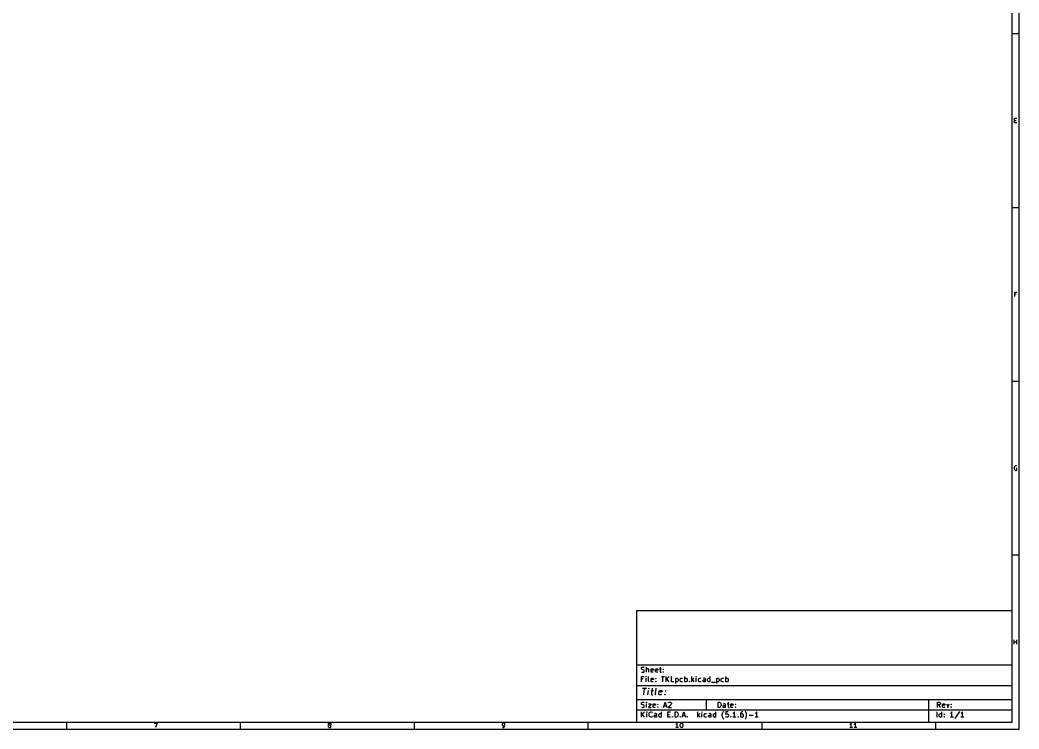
# Model space of a CAD drawing. Extents: x 0.4 to 23, y -16.1 to -0.4.
# Drawn here: x 11.68 to 22.99, y -16.14 to -8.11 of the extents above; entities that cross this region are included whole.
import ezdxf

# ---------------------------------------------------------------- set-up
doc = ezdxf.new("R2010")
doc.units = 0
doc.header["$MEASUREMENT"] = 0
doc.layers.add('BLACK', color=7, linetype='CONTINUOUS')

msp = doc.modelspace()

# ---------------------------------------------------------------- linework, layer by layer
at = {"layer": 'BLACK', "linetype": 'CONTINUOUS'}
for p, q in [((22.9923, -16.1413), (22.9923, -0.3937)), ((22.9136, -16.0626), (22.9136, -0.47244)), ((22.9923, -8.26772), (22.9136, -8.26772)), ((22.942, -9.27512), (22.942, -9.22394)), ((22.942, -9.22394), (22.9663, -9.22394)), ((22.942, -9.24831), (22.959, -9.24831)), ((22.9663, -9.27512), (22.942, -9.27512)), ((22.9923, -10.2362), (22.9136, -10.2362)), ((22.9432, -11.2436), (22.9432, -11.1924)), ((22.9432, -11.1924), (22.9676, -11.1924)), ((22.9602, -11.2168), (22.9432, -11.2168)), ((22.9923, -12.2047), (22.9136, -12.2047)), ((22.9395, -13.1731), (22.9371, -13.1829)), ((22.9371, -13.1829), (22.9371, -13.1902)), ((22.9371, -13.1902), (22.9395, -13.1999)), ((22.942, -13.1683), (22.9395, -13.1731)), ((22.9395, -13.1999), (22.942, -13.2048)), ((22.9468, -13.1634), (22.942, -13.1683)), ((22.942, -13.2048), (22.9468, -13.2097)), ((22.9541, -13.1609), (22.9468, -13.1634)), ((22.9468, -13.2097), (22.9541, -13.2121)), ((22.9615, -13.1609), (22.9541, -13.1609)), ((22.9541, -13.2121), (22.959, -13.2121)), ((22.9688, -13.1902), (22.959, -13.1902)), ((22.959, -13.2121), (22.9663, -13.2097)), ((22.9663, -13.1634), (22.9615, -13.1609)), ((22.9663, -13.2097), (22.9688, -13.2073)), ((22.9688, -13.2073), (22.9688, -13.1902)), ((22.9923, -14.1732), (22.9136, -14.1732)), ((18.6616, -14.8027), (18.6616, -16.0626)), ((22.9136, -14.8027), (18.6616, -14.8027)), ((22.9136, -16.0626), (22.9136, -14.8027)), ((22.9383, -15.1806), (22.9383, -15.1295)), ((22.9383, -15.1538), (22.9676, -15.1538)), ((22.9676, -15.1806), (22.9676, -15.1295)), ((18.6616, -15.413), (22.9136, -15.413)), ((18.7152, -15.4509), (18.718, -15.4453)), ((18.7152, -15.4565), (18.7152, -15.4509)), ((18.718, -15.4622), (18.7152, -15.4565)), ((18.7152, -15.4959), (18.7236, -15.4987)), ((18.718, -15.4453), (18.7208, -15.4425)), ((18.7208, -15.465), (18.718, -15.4622)), ((18.7208, -15.4425), (18.7264, -15.4397)), ((18.7264, -15.4678), (18.7208, -15.465)), ((18.7236, -15.4987), (18.7377, -15.4987)), ((18.7264, -15.4397), (18.7405, -15.4397)), ((18.7377, -15.4706), (18.7264, -15.4678)), ((18.7433, -15.4734), (18.7377, -15.4706)), ((18.7377, -15.4987), (18.7433, -15.4959)), ((18.7405, -15.4397), (18.7489, -15.4425)), ((18.7461, -15.4762), (18.7433, -15.4734)), ((18.7433, -15.4959), (18.7461, -15.4931)), ((18.7489, -15.4819), (18.7461, -15.4762)), ((18.7461, -15.4931), (18.7489, -15.4875)), ((18.7489, -15.4875), (18.7489, -15.4819)), ((18.7742, -15.4987), (18.7742, -15.4397)), ((18.777, -15.4622), (18.7742, -15.465)), ((18.7827, -15.4594), (18.777, -15.4622)), ((18.7911, -15.4594), (18.7827, -15.4594)), ((18.7967, -15.4622), (18.7911, -15.4594)), ((18.7995, -15.4678), (18.7967, -15.4622)), ((18.7995, -15.4987), (18.7995, -15.4678)), ((18.8248, -15.4678), (18.8276, -15.4622)), ((18.8248, -15.4903), (18.8248, -15.4678)), ((18.853, -15.4734), (18.8248, -15.479)), ((18.8276, -15.4959), (18.8248, -15.4903)), ((18.8276, -15.4622), (18.8333, -15.4594)), ((18.8333, -15.4987), (18.8276, -15.4959)), ((18.8333, -15.4594), (18.8445, -15.4594)), ((18.8445, -15.4987), (18.8333, -15.4987)), ((18.8445, -15.4594), (18.8501, -15.4622)), ((18.8501, -15.4959), (18.8445, -15.4987)), ((18.8501, -15.4622), (18.853, -15.4678)), ((18.853, -15.4678), (18.853, -15.4734)), ((18.8755, -15.4678), (18.8783, -15.4622)), ((18.8755, -15.4903), (18.8755, -15.4678)), ((18.9036, -15.4734), (18.8755, -15.479)), ((18.8783, -15.4959), (18.8755, -15.4903)), ((18.8783, -15.4622), (18.8839, -15.4594)), ((18.8839, -15.4987), (18.8783, -15.4959)), ((18.8839, -15.4594), (18.8951, -15.4594)), ((18.8951, -15.4987), (18.8839, -15.4987)), ((18.8951, -15.4594), (18.9008, -15.4622)), ((18.9008, -15.4959), (18.8951, -15.4987)), ((18.9008, -15.4622), (18.9036, -15.4678)), ((18.9036, -15.4678), (18.9036, -15.4734)), ((18.9204, -15.4594), (18.9429, -15.4594)), ((18.9289, -15.4397), (18.9289, -15.4903)), ((18.9289, -15.4903), (18.9317, -15.4959)), ((18.9317, -15.4959), (18.9373, -15.4987)), ((18.9373, -15.4987), (18.9429, -15.4987)), ((18.9598, -15.465), (18.9626, -15.4622)), ((18.9626, -15.4678), (18.9598, -15.465)), ((18.9598, -15.4959), (18.9626, -15.4931)), ((18.9626, -15.4987), (18.9598, -15.4959)), ((18.9626, -15.4622), (18.9654, -15.465)), ((18.9626, -15.4622), (18.9626, -15.4678)), ((18.9654, -15.465), (18.9626, -15.4678)), ((18.9626, -15.4931), (18.9654, -15.4959)), ((18.9626, -15.4931), (18.9626, -15.4987)), ((18.9654, -15.4959), (18.9626, -15.4987)), ((18.718, -15.605), (18.718, -15.546)), ((18.718, -15.546), (18.7461, -15.546)), ((18.7377, -15.5741), (18.718, -15.5741)), ((18.7686, -15.546), (18.7658, -15.5488)), ((18.7658, -15.5488), (18.7686, -15.5516)), ((18.7714, -15.5488), (18.7686, -15.546)), ((18.7686, -15.546), (18.7686, -15.5516)), ((18.7686, -15.5516), (18.7714, -15.5488)), ((18.7686, -15.605), (18.7686, -15.5657)), ((18.7967, -15.5966), (18.7967, -15.546)), ((18.7995, -15.6022), (18.7967, -15.5966)), ((18.8052, -15.605), (18.7995, -15.6022)), ((18.8248, -15.5741), (18.8276, -15.5685)), ((18.8248, -15.5966), (18.8248, -15.5741)), ((18.853, -15.5797), (18.8248, -15.5853)), ((18.8276, -15.6022), (18.8248, -15.5966)), ((18.8276, -15.5685), (18.8333, -15.5657)), ((18.8333, -15.605), (18.8276, -15.6022)), ((18.8333, -15.5657), (18.8445, -15.5657)), ((18.8445, -15.605), (18.8333, -15.605)), ((18.8445, -15.5657), (18.8501, -15.5685)), ((18.8501, -15.6022), (18.8445, -15.605)), ((18.8501, -15.5685), (18.853, -15.5741)), ((18.853, -15.5741), (18.853, -15.5797)), ((18.8755, -15.5713), (18.8783, -15.5685)), ((18.8783, -15.5741), (18.8755, -15.5713)), ((18.8755, -15.6022), (18.8783, -15.5994)), ((18.8783, -15.605), (18.8755, -15.6022)), ((18.8783, -15.5685), (18.8811, -15.5713)), ((18.8783, -15.5685), (18.8783, -15.5741)), ((18.8811, -15.5713), (18.8783, -15.5741)), ((18.8783, -15.5994), (18.8811, -15.6022)), ((18.8783, -15.5994), (18.8783, -15.605)), ((18.8811, -15.6022), (18.8783, -15.605)), ((18.9429, -15.546), (18.9767, -15.546)), ((18.9598, -15.605), (18.9598, -15.546)), ((18.9964, -15.605), (18.9964, -15.546)), ((19.0301, -15.546), (18.9964, -15.5797)), ((19.0301, -15.605), (19.0048, -15.5713)), ((19.0554, -15.605), (19.0554, -15.546)), ((19.0836, -15.605), (19.0554, -15.605)), ((19.1032, -15.5657), (19.1032, -15.6247)), ((19.1032, -15.5685), (19.1089, -15.5657)), ((19.1089, -15.605), (19.1032, -15.6022)), ((19.1089, -15.5657), (19.1201, -15.5657)), ((19.1201, -15.605), (19.1089, -15.605)), ((19.1201, -15.5657), (19.1257, -15.5685)), ((19.1257, -15.6022), (19.1201, -15.605)), ((19.1257, -15.5685), (19.1285, -15.5713)), ((19.1285, -15.5994), (19.1257, -15.6022)), ((19.1285, -15.5713), (19.1314, -15.5769)), ((19.1314, -15.5938), (19.1285, -15.5994)), ((19.1314, -15.5769), (19.1314, -15.5938)), ((19.1539, -15.5769), (19.1567, -15.5713)), ((19.1539, -15.5938), (19.1539, -15.5769)), ((19.1567, -15.5994), (19.1539, -15.5938)), ((19.1567, -15.5713), (19.1595, -15.5685)), ((19.1595, -15.6022), (19.1567, -15.5994)), ((19.1595, -15.5685), (19.1651, -15.5657)), ((19.1651, -15.605), (19.1595, -15.6022)), ((19.1651, -15.5657), (19.1764, -15.5657)), ((19.1764, -15.605), (19.1651, -15.605)), ((19.1764, -15.5657), (19.182, -15.5685)), ((19.182, -15.6022), (19.1764, -15.605)), ((19.2073, -15.605), (19.2073, -15.546)), ((19.2073, -15.5685), (19.2129, -15.5657)), ((19.2129, -15.605), (19.2073, -15.6022)), ((19.2129, -15.5657), (19.2242, -15.5657)), ((19.2242, -15.605), (19.2129, -15.605)), ((19.2242, -15.5657), (19.2298, -15.5685)), ((19.2298, -15.6022), (19.2242, -15.605)), ((19.2298, -15.5685), (19.2326, -15.5713)), ((19.2326, -15.5994), (19.2298, -15.6022)), ((19.2326, -15.5713), (19.2354, -15.5769)), ((19.2354, -15.5938), (19.2326, -15.5994)), ((19.2354, -15.5769), (19.2354, -15.5938)), ((19.2579, -15.6022), (19.2607, -15.5994)), ((19.2607, -15.605), (19.2579, -15.6022)), ((19.2607, -15.5994), (19.2635, -15.6022)), ((19.2607, -15.5994), (19.2607, -15.605)), ((19.2635, -15.6022), (19.2607, -15.605)), ((19.2888, -15.605), (19.2888, -15.546)), ((19.3113, -15.5657), (19.2888, -15.5881)), ((19.2945, -15.5825), (19.3113, -15.605)), ((19.3366, -15.546), (19.3338, -15.5488)), ((19.3338, -15.5488), (19.3366, -15.5516)), ((19.3395, -15.5488), (19.3366, -15.546)), ((19.3366, -15.546), (19.3366, -15.5516)), ((19.3366, -15.5516), (19.3395, -15.5488)), ((19.3366, -15.605), (19.3366, -15.5657)), ((19.362, -15.5769), (19.3648, -15.5713)), ((19.362, -15.5938), (19.362, -15.5769)), ((19.3648, -15.5994), (19.362, -15.5938)), ((19.3648, -15.5713), (19.3676, -15.5685)), ((19.3676, -15.6022), (19.3648, -15.5994)), ((19.3676, -15.5685), (19.3732, -15.5657)), ((19.3732, -15.605), (19.3676, -15.6022)), ((19.3732, -15.5657), (19.3845, -15.5657)), ((19.3845, -15.605), (19.3732, -15.605)), ((19.3845, -15.5657), (19.3901, -15.5685)), ((19.3901, -15.6022), (19.3845, -15.605)), ((19.4126, -15.591), (19.4154, -15.5853)), ((19.4126, -15.5966), (19.4126, -15.591)), ((19.4154, -15.6022), (19.4126, -15.5966)), ((19.421, -15.5657), (19.4154, -15.5685)), ((19.4154, -15.5853), (19.421, -15.5825)), ((19.421, -15.605), (19.4154, -15.6022)), ((19.4323, -15.5657), (19.421, -15.5657)), ((19.421, -15.5825), (19.4351, -15.5825)), ((19.4351, -15.605), (19.421, -15.605)), ((19.4379, -15.5685), (19.4323, -15.5657)), ((19.4351, -15.5825), (19.4407, -15.5797)), ((19.4407, -15.6022), (19.4351, -15.605)), ((19.4407, -15.5741), (19.4379, -15.5685)), ((19.4407, -15.605), (19.4407, -15.5741)), ((19.466, -15.5769), (19.4688, -15.5713)), ((19.466, -15.5938), (19.466, -15.5769)), ((19.4688, -15.5994), (19.466, -15.5938)), ((19.4688, -15.5713), (19.4716, -15.5685)), ((19.4716, -15.6022), (19.4688, -15.5994)), ((19.4716, -15.5685), (19.4773, -15.5657)), ((19.4773, -15.605), (19.4716, -15.6022)), ((19.4773, -15.5657), (19.4885, -15.5657)), ((19.4885, -15.605), (19.4773, -15.605)), ((19.4885, -15.5657), (19.4941, -15.5685)), ((19.4941, -15.6022), (19.4885, -15.605)), ((19.4941, -15.605), (19.4941, -15.546)), ((19.5082, -15.6106), (19.5532, -15.6106)), ((19.5672, -15.5657), (19.5672, -15.6247)), ((19.5672, -15.5685), (19.5729, -15.5657)), ((19.5729, -15.605), (19.5672, -15.6022)), ((19.5729, -15.5657), (19.5841, -15.5657)), ((19.5841, -15.605), (19.5729, -15.605)), ((19.5841, -15.5657), (19.5897, -15.5685)), ((19.5897, -15.6022), (19.5841, -15.605)), ((19.5897, -15.5685), (19.5926, -15.5713)), ((19.5926, -15.5994), (19.5897, -15.6022)), ((19.5926, -15.5713), (19.5954, -15.5769)), ((19.5954, -15.5938), (19.5926, -15.5994)), ((19.5954, -15.5769), (19.5954, -15.5938)), ((19.6179, -15.5769), (19.6207, -15.5713)), ((19.6179, -15.5938), (19.6179, -15.5769)), ((19.6207, -15.5994), (19.6179, -15.5938)), ((19.6207, -15.5713), (19.6235, -15.5685)), ((19.6235, -15.6022), (19.6207, -15.5994)), ((19.6235, -15.5685), (19.6291, -15.5657)), ((19.6291, -15.605), (19.6235, -15.6022)), ((19.6291, -15.5657), (19.6404, -15.5657)), ((19.6404, -15.605), (19.6291, -15.605)), ((19.6404, -15.5657), (19.646, -15.5685)), ((19.646, -15.6022), (19.6404, -15.605)), ((19.6713, -15.605), (19.6713, -15.546)), ((19.6713, -15.5685), (19.6769, -15.5657)), ((19.6769, -15.605), (19.6713, -15.6022)), ((19.6769, -15.5657), (19.6882, -15.5657)), ((19.6882, -15.605), (19.6769, -15.605)), ((19.6882, -15.5657), (19.6938, -15.5685)), ((19.6938, -15.6022), (19.6882, -15.605)), ((19.6938, -15.5685), (19.6966, -15.5713)), ((19.6966, -15.5994), (19.6938, -15.6022)), ((19.6966, -15.5713), (19.6994, -15.5769)), ((19.6994, -15.5938), (19.6966, -15.5994)), ((19.6994, -15.5769), (19.6994, -15.5938)), ((18.6616, -15.6492), (22.9136, -15.6492)), ((18.729, -15.6769), (18.774, -15.6769)), ((18.7417, -15.7557), (18.7515, -15.6769)), ((18.7904, -15.7557), (18.797, -15.7032)), ((18.8002, -15.6769), (18.796, -15.6807)), ((18.796, -15.6807), (18.7993, -15.6844)), ((18.8002, -15.6769), (18.7993, -15.6844)), ((18.7993, -15.6844), (18.8035, -15.6807)), ((18.8035, -15.6807), (18.8002, -15.6769)), ((18.8232, -15.7032), (18.8532, -15.7032)), ((18.8377, -15.6769), (18.8293, -15.7444)), ((18.8743, -15.7444), (18.8827, -15.6769)), ((18.9118, -15.7444), (18.9155, -15.7144)), ((18.9521, -15.7219), (18.9137, -15.7294)), ((18.9155, -15.7144), (18.9202, -15.7069)), ((18.9202, -15.7069), (18.9282, -15.7032)), ((18.9282, -15.7032), (18.9432, -15.7032)), ((18.9432, -15.7032), (18.9502, -15.7069)), ((18.9502, -15.7069), (18.953, -15.7144)), ((18.953, -15.7144), (18.9521, -15.7219)), ((18.9835, -15.7107), (18.9877, -15.7069)), ((18.9868, -15.7144), (18.9835, -15.7107)), ((18.9877, -15.7069), (18.9868, -15.7144)), ((18.991, -15.7107), (18.9868, -15.7144)), ((18.9877, -15.7069), (18.991, -15.7107)), ((18.6616, -15.8067), (22.9136, -15.8067)), ((18.7208, -15.8401), (18.7264, -15.8373)), ((18.7264, -15.8373), (18.7405, -15.8373)), ((18.7405, -15.8373), (18.7489, -15.8401)), ((18.7742, -15.8373), (18.7714, -15.8401)), ((18.777, -15.8401), (18.7742, -15.8373)), ((18.7742, -15.8373), (18.7742, -15.8429)), ((18.8293, -15.7444), (18.8321, -15.7519)), ((18.8321, -15.7519), (18.8391, -15.7557)), ((18.8391, -15.7557), (18.8466, -15.7557)), ((18.8771, -15.7519), (18.8743, -15.7444)), ((18.8841, -15.7557), (18.8771, -15.7519)), ((18.9146, -15.7519), (18.9118, -15.7444)), ((18.9216, -15.7557), (18.9146, -15.7519)), ((18.9366, -15.7557), (18.9216, -15.7557)), ((18.9446, -15.7519), (18.9366, -15.7557)), ((18.9654, -15.8964), (18.9851, -15.8373)), ((18.9784, -15.7519), (18.9826, -15.7482)), ((18.9816, -15.7557), (18.9784, -15.7519)), ((18.9826, -15.7482), (18.9816, -15.7557)), ((18.9858, -15.7519), (18.9816, -15.7557)), ((18.9826, -15.7482), (18.9858, -15.7519)), ((18.9851, -15.8373), (19.0048, -15.8964)), ((19.0245, -15.8401), (19.0301, -15.8373)), ((19.0301, -15.8373), (19.0442, -15.8373)), ((19.0442, -15.8373), (19.0498, -15.8401)), ((19.449, -15.8067), (19.449, -15.9248)), ((19.5841, -15.8964), (19.5841, -15.8373)), ((19.5841, -15.8373), (19.5982, -15.8373)), ((19.5982, -15.8373), (19.6066, -15.8401)), ((19.6966, -15.8373), (19.6966, -15.8879)), ((21.9687, -15.8067), (21.9687, -16.0626)), ((22.0692, -15.8964), (22.0692, -15.8373)), ((22.0692, -15.8373), (22.0917, -15.8373)), ((22.0917, -15.8373), (22.0973, -15.8401)), ((18.6616, -15.9248), (22.9136, -15.9248)), ((18.7152, -15.8486), (18.718, -15.8429)), ((18.7152, -15.8542), (18.7152, -15.8486)), ((18.718, -15.8598), (18.7152, -15.8542)), ((18.7152, -15.8935), (18.7236, -15.8964)), ((18.718, -15.8429), (18.7208, -15.8401)), ((18.7208, -15.8626), (18.718, -15.8598)), ((18.718, -16.0066), (18.718, -15.9475)), ((18.7517, -15.9475), (18.718, -15.9813)), ((18.7264, -15.8654), (18.7208, -15.8626)), ((18.7236, -15.8964), (18.7377, -15.8964)), ((18.7377, -15.8682), (18.7264, -15.8654)), ((18.7433, -15.8711), (18.7377, -15.8682)), ((18.7377, -15.8964), (18.7433, -15.8935)), ((18.7461, -15.8739), (18.7433, -15.8711)), ((18.7433, -15.8935), (18.7461, -15.8907)), ((18.7489, -15.8795), (18.7461, -15.8739)), ((18.7461, -15.8907), (18.7489, -15.8851)), ((18.7489, -15.8851), (18.7489, -15.8795)), ((18.7714, -15.8401), (18.7742, -15.8429)), ((18.7742, -15.8429), (18.777, -15.8401)), ((18.7742, -15.8964), (18.7742, -15.857)), ((18.777, -15.9475), (18.7742, -15.9504)), ((18.7742, -15.9504), (18.777, -15.9532)), ((18.7798, -15.9504), (18.777, -15.9475)), ((18.777, -15.9475), (18.777, -15.9532)), ((18.777, -15.9532), (18.7798, -15.9504)), ((18.7967, -15.857), (18.8276, -15.857)), ((18.8276, -15.857), (18.7967, -15.8964)), ((18.7967, -15.8964), (18.8276, -15.8964)), ((18.808, -15.956), (18.8136, -15.9504)), ((18.8136, -15.9504), (18.822, -15.9475)), ((18.822, -15.9475), (18.8276, -15.9475)), ((18.8276, -15.9475), (18.8361, -15.9504)), ((18.8361, -15.9504), (18.8389, -15.9532)), ((18.8473, -15.8654), (18.8501, -15.8598)), ((18.8473, -15.8879), (18.8473, -15.8654)), ((18.8755, -15.8711), (18.8473, -15.8767)), ((18.8501, -15.8935), (18.8473, -15.8879)), ((18.8501, -15.8598), (18.8558, -15.857)), ((18.8558, -15.8964), (18.8501, -15.8935)), ((18.8558, -15.857), (18.867, -15.857)), ((18.867, -15.8964), (18.8558, -15.8964)), ((18.867, -15.857), (18.8726, -15.8598)), ((18.8726, -15.8935), (18.867, -15.8964)), ((18.8726, -15.8598), (18.8755, -15.8654)), ((18.8755, -15.8654), (18.8755, -15.8711)), ((18.898, -15.8626), (18.9008, -15.8598)), ((18.9008, -15.8654), (18.898, -15.8626)), ((18.898, -15.8935), (18.9008, -15.8907)), ((18.9008, -15.8964), (18.898, -15.8935)), ((18.9008, -15.8598), (18.9036, -15.8626)), ((18.9008, -15.8598), (18.9008, -15.8654)), ((18.9036, -15.8626), (18.9008, -15.8654)), ((18.9008, -15.8907), (18.9036, -15.8935)), ((18.9008, -15.8907), (18.9008, -15.8964)), ((18.9036, -15.8935), (18.9008, -15.8964)), ((18.9429, -16.0066), (18.9429, -15.9475)), ((18.9711, -15.8795), (18.9992, -15.8795)), ((19.0161, -16.0066), (19.0161, -15.9475)), ((19.0161, -15.9475), (19.0442, -15.9475)), ((19.0526, -15.8626), (19.0189, -15.8964)), ((19.0189, -15.8964), (19.0554, -15.8964)), ((19.0217, -15.8429), (19.0245, -15.8401)), ((19.0498, -15.8401), (19.0526, -15.8429)), ((19.0526, -15.8429), (19.0554, -15.8486)), ((19.0554, -15.8542), (19.0526, -15.8626)), ((19.0554, -15.8486), (19.0554, -15.8542)), ((19.0976, -16.0066), (19.0976, -15.9475)), ((19.0976, -15.9475), (19.1117, -15.9475)), ((19.1117, -15.9475), (19.1201, -15.9504)), ((19.1201, -15.9504), (19.1257, -15.956)), ((19.1764, -16.0066), (19.196, -15.9475)), ((19.196, -15.9475), (19.2157, -16.0066)), ((19.3535, -16.0066), (19.3535, -15.9475)), ((19.4013, -15.9475), (19.3985, -15.9504)), ((19.3985, -15.9504), (19.4013, -15.9532)), ((19.4041, -15.9504), (19.4013, -15.9475)), ((19.4013, -15.9475), (19.4013, -15.9532)), ((19.4013, -15.9532), (19.4041, -15.9504)), ((19.5588, -16.0066), (19.5588, -15.9475)), ((19.5982, -15.8964), (19.5841, -15.8964)), ((19.6066, -15.8935), (19.5982, -15.8964)), ((19.6066, -15.8401), (19.6122, -15.8457)), ((19.6122, -15.8879), (19.6066, -15.8935)), ((19.6122, -15.8457), (19.615, -15.8514)), ((19.615, -15.8823), (19.6122, -15.8879)), ((19.615, -15.8514), (19.6179, -15.8626)), ((19.6179, -15.8711), (19.615, -15.8823)), ((19.6179, -15.8626), (19.6179, -15.8711)), ((19.6375, -15.956), (19.6404, -15.9504)), ((19.6404, -15.8823), (19.6432, -15.8767)), ((19.6404, -15.8879), (19.6404, -15.8823)), ((19.6432, -15.8935), (19.6404, -15.8879)), ((19.6404, -15.9504), (19.646, -15.9419)), ((19.6488, -15.857), (19.6432, -15.8598)), ((19.6432, -15.8767), (19.6488, -15.8739)), ((19.6488, -15.8964), (19.6432, -15.8935)), ((19.646, -15.9419), (19.6488, -15.9391)), ((19.66, -15.857), (19.6488, -15.857)), ((19.6488, -15.8739), (19.6629, -15.8739)), ((19.6629, -15.8964), (19.6488, -15.8964)), ((19.6657, -15.8598), (19.66, -15.857)), ((19.6629, -15.8739), (19.6685, -15.8711)), ((19.6685, -15.8935), (19.6629, -15.8964)), ((19.6685, -15.8654), (19.6657, -15.8598)), ((19.6685, -15.8964), (19.6685, -15.8654)), ((19.6713, -15.9475), (19.6685, -15.9757)), ((19.6994, -15.9475), (19.6713, -15.9475)), ((19.6882, -15.857), (19.7107, -15.857)), ((19.6966, -15.8879), (19.6994, -15.8935)), ((19.6994, -15.8935), (19.705, -15.8964)), ((19.705, -15.8964), (19.7107, -15.8964)), ((19.7275, -15.8654), (19.7303, -15.8598)), ((19.7275, -15.8879), (19.7275, -15.8654)), ((19.7557, -15.8711), (19.7275, -15.8767)), ((19.7303, -15.8935), (19.7275, -15.8879)), ((19.7303, -15.8598), (19.736, -15.857)), ((19.736, -15.8964), (19.7303, -15.8935)), ((19.736, -15.857), (19.7472, -15.857)), ((19.7472, -15.8964), (19.736, -15.8964)), ((19.7472, -15.857), (19.7528, -15.8598)), ((19.7528, -15.8935), (19.7472, -15.8964)), ((19.7528, -15.8598), (19.7557, -15.8654)), ((19.7557, -15.8654), (19.7557, -15.8711)), ((19.7697, -15.9475), (19.7641, -15.956)), ((19.7697, -16.0066), (19.7697, -15.9475)), ((19.7782, -15.8626), (19.781, -15.8598)), ((19.781, -15.8654), (19.7782, -15.8626)), ((19.7782, -15.8935), (19.781, -15.8907)), ((19.781, -15.8964), (19.7782, -15.8935)), ((19.781, -15.8598), (19.7838, -15.8626)), ((19.781, -15.8598), (19.781, -15.8654)), ((19.7838, -15.8626), (19.781, -15.8654)), ((19.781, -15.8907), (19.7838, -15.8935)), ((19.781, -15.8907), (19.781, -15.8964)), ((19.7838, -15.8935), (19.781, -15.8964)), ((19.8485, -15.9504), (19.8456, -15.9532)), ((19.8541, -15.9475), (19.8485, -15.9504)), ((19.8653, -15.9475), (19.8541, -15.9475)), ((19.8935, -15.9419), (19.8906, -15.9391)), ((19.8991, -15.9504), (19.8935, -15.9419)), ((19.9019, -15.956), (19.8991, -15.9504)), ((20.0228, -15.9475), (20.0172, -15.956)), ((20.0228, -16.0066), (20.0228, -15.9475)), ((22.0644, -16.0066), (22.0644, -15.9475)), ((22.0917, -15.8682), (22.0692, -15.8682)), ((22.1029, -15.8964), (22.0832, -15.8682)), ((22.0973, -15.8654), (22.0917, -15.8682)), ((22.0973, -15.8401), (22.1001, -15.8429)), ((22.1001, -15.8626), (22.0973, -15.8654)), ((22.1001, -15.8429), (22.1029, -15.8486)), ((22.1029, -15.857), (22.1001, -15.8626)), ((22.1029, -15.8486), (22.1029, -15.857)), ((22.1179, -16.0066), (22.1179, -15.9475)), ((22.1254, -15.8654), (22.1282, -15.8598)), ((22.1254, -15.8879), (22.1254, -15.8654)), ((22.1535, -15.8711), (22.1254, -15.8767)), ((22.1282, -15.8935), (22.1254, -15.8879)), ((22.1282, -15.8598), (22.1338, -15.857)), ((22.1338, -15.8964), (22.1282, -15.8935)), ((22.1338, -15.857), (22.1451, -15.857)), ((22.1451, -15.8964), (22.1338, -15.8964)), ((22.1451, -15.857), (22.1507, -15.8598)), ((22.1507, -15.8935), (22.1451, -15.8964)), ((22.1507, -15.8598), (22.1535, -15.8654)), ((22.1535, -15.8654), (22.1535, -15.8711)), ((22.1732, -15.857), (22.1873, -15.8964)), ((22.1873, -15.8964), (22.2013, -15.857)), ((22.221, -15.8626), (22.2238, -15.8598)), ((22.2238, -15.8654), (22.221, -15.8626)), ((22.221, -15.8935), (22.2238, -15.8907)), ((22.2238, -15.8964), (22.221, -15.8935)), ((22.2238, -15.8598), (22.2266, -15.8626)), ((22.2238, -15.8598), (22.2238, -15.8654)), ((22.2266, -15.8626), (22.2238, -15.8654)), ((22.2238, -15.8907), (22.2266, -15.8935)), ((22.2238, -15.8907), (22.2238, -15.8964)), ((22.2266, -15.8935), (22.2238, -15.8964)), ((22.2332, -15.9475), (22.2275, -15.956)), ((22.2332, -16.0066), (22.2332, -15.9475)), ((22.3175, -15.9447), (22.2669, -16.0207)), ((22.3513, -15.9475), (22.3456, -15.956)), ((22.3513, -16.0066), (22.3513, -15.9475)), ((0.47244, -16.0626), (22.9136, -16.0626)), ((12.2047, -16.0626), (12.2047, -16.1413)), ((14.1732, -16.0626), (14.1732, -16.1413)), ((16.1417, -16.0626), (16.1417, -16.1413)), ((18.1102, -16.0626), (18.1102, -16.1413)), ((18.6616, -16.0626), (22.9136, -16.0626)), ((18.7517, -16.0066), (18.7264, -15.9729)), ((18.777, -16.0066), (18.777, -15.9672)), ((18.8023, -15.9729), (18.8052, -15.9616)), ((18.8023, -15.9813), (18.8023, -15.9729)), ((18.8052, -15.9925), (18.8023, -15.9813)), ((18.8052, -15.9616), (18.808, -15.956)), ((18.808, -15.9982), (18.8052, -15.9925)), ((18.8136, -16.0038), (18.808, -15.9982)), ((18.822, -16.0066), (18.8136, -16.0038)), ((18.8276, -16.0066), (18.822, -16.0066)), ((18.8361, -16.0038), (18.8276, -16.0066)), ((18.8389, -16.001), (18.8361, -16.0038)), ((18.8614, -15.9925), (18.8642, -15.9869)), ((18.8614, -15.9982), (18.8614, -15.9925)), ((18.8642, -16.0038), (18.8614, -15.9982)), ((18.8698, -15.9672), (18.8642, -15.97)), ((18.8642, -15.9869), (18.8698, -15.9841)), ((18.8698, -16.0066), (18.8642, -16.0038)), ((18.8811, -15.9672), (18.8698, -15.9672)), ((18.8698, -15.9841), (18.8839, -15.9841)), ((18.8839, -16.0066), (18.8698, -16.0066)), ((18.8867, -15.97), (18.8811, -15.9672)), ((18.8839, -15.9841), (18.8895, -15.9813)), ((18.8895, -16.0038), (18.8839, -16.0066)), ((18.8895, -15.9757), (18.8867, -15.97)), ((18.8895, -16.0066), (18.8895, -15.9757)), ((18.9148, -15.9785), (18.9176, -15.9729)), ((18.9148, -15.9953), (18.9148, -15.9785)), ((18.9176, -16.001), (18.9148, -15.9953)), ((18.9176, -15.9729), (18.9204, -15.97)), ((18.9204, -16.0038), (18.9176, -16.001)), ((18.9204, -15.97), (18.9261, -15.9672)), ((18.9261, -16.0066), (18.9204, -16.0038)), ((18.9261, -15.9672), (18.9373, -15.9672)), ((18.9373, -16.0066), (18.9261, -16.0066)), ((18.9373, -15.9672), (18.9429, -15.97)), ((18.9429, -16.0038), (18.9373, -16.0066)), ((19.0161, -15.9757), (19.0357, -15.9757)), ((19.0442, -16.0066), (19.0161, -16.0066)), ((19.0667, -16.0038), (19.0695, -16.001)), ((19.0695, -16.0066), (19.0667, -16.0038)), ((19.0695, -16.001), (19.0723, -16.0038)), ((19.0695, -16.001), (19.0695, -16.0066)), ((19.0723, -16.0038), (19.0695, -16.0066)), ((19.1117, -16.0066), (19.0976, -16.0066)), ((19.1201, -16.0038), (19.1117, -16.0066)), ((19.1257, -15.9982), (19.1201, -16.0038)), ((19.1257, -15.956), (19.1285, -15.9616)), ((19.1285, -15.9925), (19.1257, -15.9982)), ((19.1285, -15.9616), (19.1314, -15.9729)), ((19.1314, -15.9813), (19.1285, -15.9925)), ((19.1314, -15.9729), (19.1314, -15.9813)), ((19.1539, -16.0038), (19.1567, -16.001)), ((19.1567, -16.0066), (19.1539, -16.0038)), ((19.1567, -16.001), (19.1595, -16.0038)), ((19.1567, -16.001), (19.1567, -16.0066)), ((19.1595, -16.0038), (19.1567, -16.0066)), ((19.182, -15.9897), (19.2101, -15.9897)), ((19.2326, -16.0038), (19.2354, -16.001)), ((19.2354, -16.0066), (19.2326, -16.0038)), ((19.2354, -16.001), (19.2382, -16.0038)), ((19.2354, -16.001), (19.2354, -16.0066)), ((19.2382, -16.0038), (19.2354, -16.0066)), ((19.376, -15.9672), (19.3535, -15.9897)), ((19.3591, -15.9841), (19.376, -16.0066)), ((19.4013, -16.0066), (19.4013, -15.9672)), ((19.4266, -15.9785), (19.4294, -15.9729)), ((19.4266, -15.9953), (19.4266, -15.9785)), ((19.4294, -16.001), (19.4266, -15.9953)), ((19.4294, -15.9729), (19.4323, -15.97)), ((19.4323, -16.0038), (19.4294, -16.001)), ((19.4323, -15.97), (19.4379, -15.9672)), ((19.4379, -16.0066), (19.4323, -16.0038)), ((19.4379, -15.9672), (19.4491, -15.9672)), ((19.4491, -16.0066), (19.4379, -16.0066)), ((19.4491, -15.9672), (19.4548, -15.97)), ((19.4548, -16.0038), (19.4491, -16.0066)), ((19.4773, -15.9925), (19.4801, -15.9869)), ((19.4773, -15.9982), (19.4773, -15.9925)), ((19.4801, -16.0038), (19.4773, -15.9982)), ((19.4857, -15.9672), (19.4801, -15.97)), ((19.4801, -15.9869), (19.4857, -15.9841)), ((19.4857, -16.0066), (19.4801, -16.0038)), ((19.4969, -15.9672), (19.4857, -15.9672)), ((19.4857, -15.9841), (19.4998, -15.9841)), ((19.4998, -16.0066), (19.4857, -16.0066)), ((19.5026, -15.97), (19.4969, -15.9672)), ((19.4998, -15.9841), (19.5054, -15.9813)), ((19.5054, -16.0038), (19.4998, -16.0066)), ((19.5054, -15.9757), (19.5026, -15.97)), ((19.5054, -16.0066), (19.5054, -15.9757)), ((19.5307, -15.9785), (19.5335, -15.9729)), ((19.5307, -15.9953), (19.5307, -15.9785)), ((19.5335, -16.001), (19.5307, -15.9953)), ((19.5335, -15.9729), (19.5363, -15.97)), ((19.5363, -16.0038), (19.5335, -16.001)), ((19.5363, -15.97), (19.5419, -15.9672)), ((19.5419, -16.0066), (19.5363, -16.0038)), ((19.5419, -15.9672), (19.5532, -15.9672)), ((19.5532, -16.0066), (19.5419, -16.0066)), ((19.5532, -15.9672), (19.5588, -15.97)), ((19.5588, -16.0038), (19.5532, -16.0066)), ((19.6319, -15.9785), (19.6347, -15.9644)), ((19.6319, -15.9897), (19.6319, -15.9785)), ((19.6347, -16.0038), (19.6319, -15.9897)), ((19.6347, -15.9644), (19.6375, -15.956)), ((19.6375, -16.0122), (19.6347, -16.0038)), ((19.6404, -16.0178), (19.6375, -16.0122)), ((19.646, -16.0263), (19.6404, -16.0178)), ((19.6488, -16.0291), (19.646, -16.0263)), ((19.6685, -15.9757), (19.6713, -15.9729)), ((19.6713, -16.0038), (19.6685, -16.001)), ((19.6713, -15.9729), (19.6769, -15.97)), ((19.6769, -16.0066), (19.6713, -16.0038)), ((19.6769, -15.97), (19.691, -15.97)), ((19.691, -16.0066), (19.6769, -16.0066)), ((19.691, -15.97), (19.6966, -15.9729)), ((19.6966, -16.0038), (19.691, -16.0066)), ((19.6966, -15.9729), (19.6994, -15.9757)), ((19.6994, -16.001), (19.6966, -16.0038)), ((19.6994, -15.9757), (19.7022, -15.9813)), ((19.7022, -15.9953), (19.6994, -16.001)), ((19.7022, -15.9813), (19.7022, -15.9953)), ((19.7247, -16.0038), (19.7275, -16.001)), ((19.7275, -16.0066), (19.7247, -16.0038)), ((19.7275, -16.001), (19.7303, -16.0038)), ((19.7275, -16.001), (19.7275, -16.0066)), ((19.7303, -16.0038), (19.7275, -16.0066)), ((19.7585, -15.9616), (19.7528, -15.9644)), ((19.7866, -16.0066), (19.7528, -16.0066)), ((19.7641, -15.956), (19.7585, -15.9616)), ((19.8091, -16.0038), (19.8119, -16.001)), ((19.8119, -16.0066), (19.8091, -16.0038)), ((19.8119, -16.001), (19.8147, -16.0038)), ((19.8119, -16.001), (19.8119, -16.0066)), ((19.8147, -16.0038), (19.8119, -16.0066)), ((19.84, -15.9616), (19.8372, -15.9729)), ((19.8372, -15.9729), (19.8372, -15.9953)), ((19.84, -15.9757), (19.8372, -15.9813)), ((19.8372, -15.9953), (19.84, -16.001)), ((19.8456, -15.9532), (19.84, -15.9616)), ((19.8428, -15.9729), (19.84, -15.9757)), ((19.84, -16.001), (19.8428, -16.0038)), ((19.8485, -15.97), (19.8428, -15.9729)), ((19.8428, -16.0038), (19.8485, -16.0066)), ((19.8597, -15.97), (19.8485, -15.97)), ((19.8485, -16.0066), (19.8597, -16.0066)), ((19.8653, -15.9729), (19.8597, -15.97)), ((19.8597, -16.0066), (19.8653, -16.0038)), ((19.8681, -15.9757), (19.8653, -15.9729)), ((19.8653, -16.0038), (19.8681, -16.001)), ((19.871, -15.9813), (19.8681, -15.9757)), ((19.8681, -16.001), (19.871, -15.9953)), ((19.871, -15.9953), (19.871, -15.9813)), ((19.8906, -16.0291), (19.8935, -16.0263)), ((19.8935, -16.0263), (19.8991, -16.0178)), ((19.8991, -16.0178), (19.9019, -16.0122)), ((19.9047, -15.9644), (19.9019, -15.956)), ((19.9019, -16.0122), (19.9047, -16.0038)), ((19.9075, -15.9785), (19.9047, -15.9644)), ((19.9047, -16.0038), (19.9075, -15.9897)), ((19.9075, -15.9897), (19.9075, -15.9785)), ((19.9356, -15.9841), (19.9806, -15.9841)), ((20.0116, -15.9616), (20.0059, -15.9644)), ((20.0397, -16.0066), (20.0059, -16.0066)), ((20.0172, -15.956), (20.0116, -15.9616)), ((20.0787, -16.0626), (20.0787, -16.1413)), ((22.0472, -16.0626), (22.0472, -16.1413)), ((22.0897, -15.9785), (22.0926, -15.9729)), ((22.0897, -15.9953), (22.0897, -15.9785)), ((22.0926, -16.001), (22.0897, -15.9953)), ((22.0926, -15.9729), (22.0954, -15.97)), ((22.0954, -16.0038), (22.0926, -16.001)), ((22.0954, -15.97), (22.101, -15.9672)), ((22.101, -16.0066), (22.0954, -16.0038)), ((22.101, -15.9672), (22.1122, -15.9672)), ((22.1122, -16.0066), (22.101, -16.0066)), ((22.1122, -15.9672), (22.1179, -15.97)), ((22.1179, -16.0038), (22.1122, -16.0066)), ((22.1432, -15.9729), (22.146, -15.97)), ((22.146, -15.9757), (22.1432, -15.9729)), ((22.1432, -16.0038), (22.146, -16.001)), ((22.146, -16.0066), (22.1432, -16.0038)), ((22.146, -15.97), (22.1488, -15.9729)), ((22.146, -15.97), (22.146, -15.9757)), ((22.1488, -15.9729), (22.146, -15.9757)), ((22.146, -16.001), (22.1488, -16.0038)), ((22.146, -16.001), (22.146, -16.0066)), ((22.1488, -16.0038), (22.146, -16.0066)), ((22.2219, -15.9616), (22.2163, -15.9644)), ((22.25, -16.0066), (22.2163, -16.0066)), ((22.2275, -15.956), (22.2219, -15.9616)), ((22.34, -15.9616), (22.3344, -15.9644)), ((22.3681, -16.0066), (22.3344, -16.0066)), ((22.3456, -15.956), (22.34, -15.9616)), ((0.3937, -16.1413), (22.9923, -16.1413)), ((13.1992, -16.0739), (13.2334, -16.0739)), ((13.2334, -16.0739), (13.2114, -16.1251)), ((15.1702, -16.0837), (15.1726, -16.0788)), ((15.1702, -16.0861), (15.1702, -16.0837)), ((15.1726, -16.091), (15.1702, -16.0861)), ((15.1726, -16.1007), (15.1702, -16.1056)), ((15.1702, -16.1056), (15.1702, -16.1153)), ((15.1702, -16.1153), (15.1726, -16.1202)), ((15.1726, -16.0788), (15.1751, -16.0763)), ((15.1751, -16.0934), (15.1726, -16.091)), ((15.1751, -16.0983), (15.1726, -16.1007)), ((15.1726, -16.1202), (15.1751, -16.1226)), ((15.1751, -16.0763), (15.1799, -16.0739)), ((15.1799, -16.0958), (15.1751, -16.0934)), ((15.1799, -16.0958), (15.1751, -16.0983)), ((15.1751, -16.1226), (15.1799, -16.1251)), ((15.1799, -16.0739), (15.1897, -16.0739)), ((15.1897, -16.0958), (15.1799, -16.0958)), ((15.1799, -16.1251), (15.1897, -16.1251)), ((15.1897, -16.0739), (15.1946, -16.0763)), ((15.1946, -16.0934), (15.1897, -16.0958)), ((15.1946, -16.0983), (15.1897, -16.0958)), ((15.1897, -16.1251), (15.1946, -16.1226)), ((15.1946, -16.0763), (15.197, -16.0788)), ((15.197, -16.091), (15.1946, -16.0934)), ((15.197, -16.1007), (15.1946, -16.0983)), ((15.1946, -16.1226), (15.197, -16.1202)), ((15.197, -16.0788), (15.1994, -16.0837)), ((15.1994, -16.0861), (15.197, -16.091)), ((15.1994, -16.1056), (15.197, -16.1007)), ((15.197, -16.1202), (15.1994, -16.1153)), ((15.1994, -16.0837), (15.1994, -16.0861)), ((15.1994, -16.1153), (15.1994, -16.1056)), ((17.1411, -16.0788), (17.1387, -16.0837)), ((17.1387, -16.0837), (17.1387, -16.0958)), ((17.1387, -16.0958), (17.1411, -16.1007)), ((17.1436, -16.0763), (17.1411, -16.0788)), ((17.1411, -16.1007), (17.1436, -16.1031)), ((17.1484, -16.0739), (17.1436, -16.0763)), ((17.1436, -16.1031), (17.1484, -16.1056)), ((17.1436, -16.1251), (17.1533, -16.1251)), ((17.1582, -16.0739), (17.1484, -16.0739)), ((17.1484, -16.1056), (17.1582, -16.1056)), ((17.1533, -16.1251), (17.1582, -16.1226)), ((17.1631, -16.0763), (17.1582, -16.0739)), ((17.1582, -16.1056), (17.1631, -16.1031)), ((17.1582, -16.1226), (17.1606, -16.1202)), ((17.1606, -16.1202), (17.1655, -16.1129)), ((17.1655, -16.0788), (17.1631, -16.0763)), ((17.1631, -16.1031), (17.1655, -16.1007)), ((17.1679, -16.0837), (17.1655, -16.0788)), ((17.1655, -16.1007), (17.1679, -16.0958)), ((17.1655, -16.1129), (17.1679, -16.1031)), ((17.1679, -16.1031), (17.1679, -16.0837)), ((19.1121, -16.0861), (19.1072, -16.0885)), ((19.1364, -16.1251), (19.1072, -16.1251)), ((19.1169, -16.0812), (19.1121, -16.0861)), ((19.1218, -16.0739), (19.1169, -16.0812)), ((19.1218, -16.1251), (19.1218, -16.0739)), ((19.1559, -16.0934), (19.1584, -16.0837)), ((19.1559, -16.1056), (19.1559, -16.0934)), ((19.1584, -16.1153), (19.1559, -16.1056)), ((19.1584, -16.0837), (19.1608, -16.0788)), ((19.1608, -16.1202), (19.1584, -16.1153)), ((19.1608, -16.0788), (19.1632, -16.0763)), ((19.1632, -16.1226), (19.1608, -16.1202)), ((19.1632, -16.0763), (19.1681, -16.0739)), ((19.1681, -16.1251), (19.1632, -16.1226)), ((19.1681, -16.0739), (19.173, -16.0739)), ((19.173, -16.1251), (19.1681, -16.1251)), ((19.173, -16.0739), (19.1779, -16.0763)), ((19.1779, -16.1226), (19.173, -16.1251)), ((19.1779, -16.0763), (19.1803, -16.0788)), ((19.1803, -16.1202), (19.1779, -16.1226)), ((19.1803, -16.0788), (19.1827, -16.0837)), ((19.1827, -16.1153), (19.1803, -16.1202)), ((19.1827, -16.0837), (19.1852, -16.0934)), ((19.1852, -16.1056), (19.1827, -16.1153)), ((19.1852, -16.0934), (19.1852, -16.1056)), ((21.0806, -16.0861), (21.0757, -16.0885)), ((21.1049, -16.1251), (21.0757, -16.1251)), ((21.0854, -16.0812), (21.0806, -16.0861)), ((21.0903, -16.0739), (21.0854, -16.0812)), ((21.0903, -16.1251), (21.0903, -16.0739)), ((21.1293, -16.0861), (21.1244, -16.0885)), ((21.1537, -16.1251), (21.1244, -16.1251)), ((21.1342, -16.0812), (21.1293, -16.0861)), ((21.1391, -16.0739), (21.1342, -16.0812)), ((21.1391, -16.1251), (21.1391, -16.0739))]:
    msp.add_line(p, q, dxfattribs=at)

doc.saveas('drawing.dxf')
